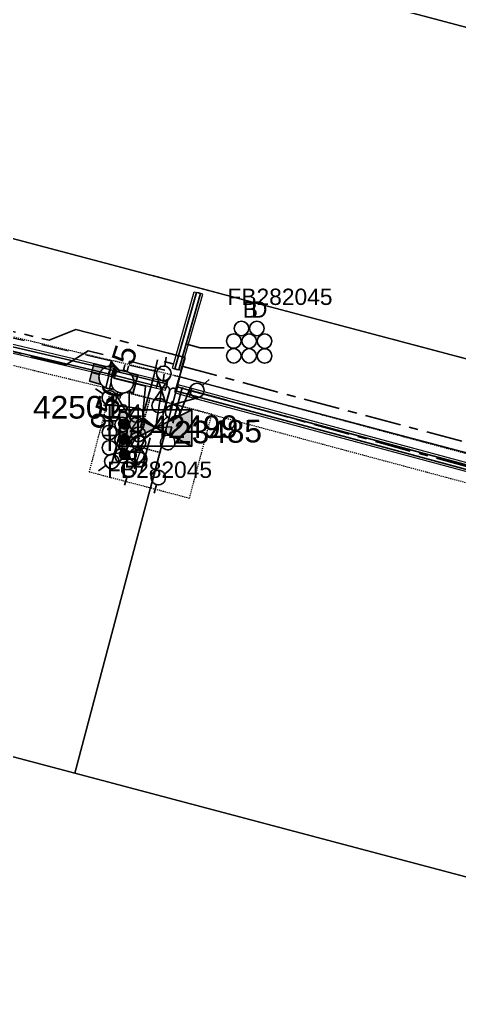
# Model space of a CAD drawing. Header units: metres. Extents: x 256054 to 262066, y 6173540 to 6179224.
# Drawn here: x 259100.2 to 259148.8, y 6175023.2 to 6175131.5 of the extents above; entities that cross this region are included whole.
import ezdxf
from ezdxf.enums import TextEntityAlignment as Align

# ---------------------------------------------------------------- set-up
doc = ezdxf.new("R2010")
doc.units = ezdxf.units.M
for name, pattern in [('Cable Exist UG', [7, 4, -1, 1, -1]), ('Dash', [5, 3, -2]), ('DASHED', [19.05, 12.7, -6.35]), ('HIDDEN2', [0.1875, 0.125, -0.0625]), ('PHANTOMX2', [5.6, 2.5, -0.5, 0.15, -0.5, 0.15, -0.5, 0.15, -0.5, 0.15, -0.5])]:
    doc.linetypes.add(name, pattern=pattern)
doc.layers.get('0').update_dxf_attribs({"color": 6})
for name, color, linetype, lineweight in [('_User Miscellaneous4', 191, 'Continuous', 13), ('Cadastre Easements_SP_EXT', 96, 'DASHED', 15), ('Cadastre Land Parcels_SP_EXT', 96, 'Continuous', 15), ('Cadastre Other Property_SP_EXT', 96, 'DASHED', 15), ('Cadastre Roads_SP_EXT', 54, 'Continuous', 15), ('Mains_HV_EXT', 13, 'Continuous', 25), ('Mains_LV_EXT', 163, 'Continuous', 25), ('Services_SP_EXT', 42, 'PHANTOMX2', 20)]:
    doc.layers.add(name, color=color, linetype=linetype, lineweight=lineweight)
for name, color, linetype in [('Duct_SP_EXT', 40, 'Continuous'), ('Equip_HV_EXT', 7, 'Continuous'), ('Equip_LV_EXT', 7, 'Continuous'), ('Sub_SP_EXT', 7, 'Continuous'), ('SupportsUG_SP_LV_EXT', 7, 'Continuous'), ('Trench_SP_EXT', 7, 'Continuous')]:
    doc.layers.add(name, color=color, linetype=linetype)
doc.styles.add('iecARIAL', font='arial.ttf', dxfattribs={"height": 2})
doc.styles.get("Standard").update_dxf_attribs({"font": 'arial.ttf'})
doc.styles.add('SWITCH_LABEL', font='arial.ttf', dxfattribs={"height": 2})

# ---------------------------------------------------------------- blocks, each defined once
blk = doc.blocks.new('SUB_PADMOUNT_EXT')
at = {"ltscale": 10}
h = blk.add_hatch(color=256, dxfattribs=at)
h.dxf.hatch_style = 1
h.paths.add_polyline_path([(4, -2), (0, 0), (4, 2)])
h.paths.add_polyline_path([(-4, -2), (-4, 2), (0, 0)])
blk.add_line((4, 2), (-4, -2))
blk.add_lwpolyline([(-4, -2), (4, -2), (4, 2), (-4, 2)], close=True)
at = {"ltscale": 10, "flags": 128}
for points in [[(-4, -2), (-4, 2), (0, 0)], [(4, -2), (0, 0), (4, 2)]]:
    blk.add_lwpolyline(points, close=True, dxfattribs=at)
at = {"flags": 8}
blk.add_attdef('ASSET_NUM', text='', height=2.5, dxfattribs=at).set_placement((0, 5), align=Align.MIDDLE_CENTER)
for tag, flags, p in [('STREET_CODE', 9, (1.5, 0)), ('OPERATING_VOLTAGE', 9, (1.5, -0.4)), ('ORIENTATION', 9, (1.5, -0.6)), ('OWNED_BY', 9, (1.5, -0.8)), ('OPERATED_BY', 9, (1.5, -1)), ('NO_PHASES', 9, (1.5, -0.2)), ('CONSTRUCTED_VOLTAGE', 9, (1.5, -1.4)), ('SECONDARY_VOLTAGE', 9, (1.5, -1.6)), ('STATE', 9, (1.5, -1.8)), ('SUBSTATION_TYPE', 9, (1.5, -2.2)), ('MAINTAINED_BY', 9, (1.5, -1.2)), ('PARENT', 9, (1.5, -2)), ('SUBURB', 9, (1.5, -2.8)), ('STREETNAME', 9, (1.5, -3)), ('USAGE', 9, (1.5, -2.4)), ('LEGEND', 9, (1.5, -2.6)), ('LOCATION', 9, (1.5, -3.2)), ('Z', 1, (1.5, -3.6)), ('NOTES', 9, (1.5, -3.4))]:
    blk.add_attdef(tag, text='', height=0.2, dxfattribs=dict(flags=flags)).set_placement(p, align=Align.MIDDLE_LEFT)
blk = doc.blocks.new('PILLAR_EXT')
blk.add_hatch(color=256).paths.add_polyline_path([(-2.5, 1), (-2.5, -1), (2.5, -1), (2.5, 1)])
for p, q in [((-2.5, 0), (2.5, 0)), ((0, 1), (0, -1))]:
    blk.add_line(p, q)
at = {"ltscale": 10}
blk.add_line((2.5, 0), (-2.5, 0), dxfattribs=at)
blk.add_lwpolyline([(-2.5, -1), (-1.25, -1), (1.25, -1), (2.5, -1), (2.5, 1), (-2.5, 1)], close=True)
at = {"width": 0.9, "flags": 8}
blk.add_attdef('ASSET_NUM', text='', height=2, rotation=90, dxfattribs=at).set_placement((-2, 4), align=Align.MIDDLE_LEFT)
for tag, p, flags in [('OWNED_BY', (0, -0.2), 9), ('STATE', (0, -0.4), 9), ('SUPPORT_TYPE', (0, -0.6), 9), ('USAGE', (0, -0.8), 9), ('LEGEND', (0, -1), 9), ('LOCATION', (0, -1.2), 9), ('STREETNAME', (0, -1.8), 9), ('SUBURB', (0, -2), 1), ('NOTES', (0, -1.4), 9), ('PARENT', (0, -1.6), 9)]:
    blk.add_attdef(tag, p, '', height=0.2, dxfattribs=dict(flags=flags))
blk = doc.blocks.new('DUCT_EXT')
blk.add_circle((0, 0.8), 0.8)
at = {"flags": 1}
blk.add_attdef('Z', (0, 0), '', height=0.2, dxfattribs=at)
at = {"flags": 9}
for tag, p in [('DUCT_CODE', (0, 0)), ('XSECT_TYPE', (0, -0.2)), ('STATE', (0, -0.6)), ('FB_REFERENCE', (0, -0.4)), ('NOTES', (0, -0.8))]:
    blk.add_attdef(tag, text='', height=0.2, dxfattribs=at).set_placement(p, align=Align.MIDDLE_LEFT)
blk = doc.blocks.new('LV_UG_LINKS_CLOSED_EXT')
at = {"layer": 'Equip_LV_EXT'}
for tag, flags, p in [('ACTUAL_STATUS', 9, (3, -2)), ('CONSTRUCTED_VOLTAGE', 9, (3, -2.2)), ('OPERATING_VOLTAGE', 9, (3, -2.6)), ('ORIENTATION', 9, (3, -2.8)), ('STATE', 9, (3, -3)), ('SWITCH_TYPE', 9, (3, -3.2)), ('NO_PHASES', 9, (3, -2.4)), ('OWNED_BY', 9, (3, -3.8)), ('OPERATED_BY', 9, (3, -4)), ('USAGE', 9, (3, -3.4)), ('NOTES', 9, (3, -3.6)), ('MAINTAINED_BY', 9, (3, -4.2)), ('NUMBER_OF_PHASES', 9, (3, -4.4)), ('TYPE', 9, (3, -4.6)), ('Z', 1, (3, -4.8))]:
    blk.add_attdef(tag, text='', height=0.2, dxfattribs=dict(at, flags=flags)).set_placement(p, align=Align.MIDDLE_LEFT)
blk.add_wipeout([(4, 1.25), (3.97, 1.25), (3.94, 1.25), (3.91, 1.25), (3.88, 1.24), (3.85, 1.24), (3.82, 1.24), (3.79, 1.23), (3.76, 1.23), (3.73, 1.22), (3.7, 1.21), (3.67, 1.2), (3.64, 1.2), (3.61, 1.19), (3.58, 1.18), (3.55, 1.17), (3.52, 1.15), (3.49, 1.14), (3.47, 1.13), (3.44, 1.12), (3.41, 1.1), (3.38, 1.09), (3.36, 1.07), (3.33, 1.06), (3.31, 1.04), (3.28, 1.02), (3.26, 1), (3.23, 0.99), (3.21, 0.97), (3.18, 0.95), (3.16, 0.93), (3.14, 0.91), (3.12, 0.88), (3.09, 0.86), (3.07, 0.84), (3.05, 0.82), (3.03, 0.79), (3.01, 0.77), (3, 0.74), (2.98, 0.72), (2.96, 0.69), (2.94, 0.67), (2.93, 0.64), (2.91, 0.62), (2.9, 0.59), (2.88, 0.56), (2.87, 0.53), (2.86, 0.51), (2.85, 0.48), (2.83, 0.45), (2.82, 0.42), (2.81, 0.39), (2.8, 0.36), (2.8, 0.33), (2.79, 0.3), (2.78, 0.27), (2.77, 0.24), (2.77, 0.21), (2.76, 0.18), (2.76, 0.15), (2.76, 0.12), (2.75, 0.09), (2.75, 0.06), (2.75, 0.03), (2.75, 0), (2.75, -0.03), (2.75, -0.06), (2.75, -0.09), (2.76, -0.12), (2.76, -0.15), (2.76, -0.18), (2.77, -0.21), (2.77, -0.24), (2.78, -0.27), (2.79, -0.3), (2.8, -0.33), (2.8, -0.36), (2.81, -0.39), (2.82, -0.42), (2.83, -0.45), (2.85, -0.48), (2.86, -0.51), (2.87, -0.53), (2.88, -0.56), (2.9, -0.59), (2.91, -0.62), (2.93, -0.64), (2.94, -0.67), (2.96, -0.69), (2.98, -0.72), (3, -0.74), (3.01, -0.77), (3.03, -0.79), (3.05, -0.82), (3.07, -0.84), (3.09, -0.86), (3.12, -0.88), (3.14, -0.91), (3.16, -0.93), (3.18, -0.95), (3.21, -0.97), (3.23, -0.99), (3.26, -1), (3.28, -1.02), (3.31, -1.04), (3.33, -1.06), (3.36, -1.07), (3.38, -1.09), (3.41, -1.1), (3.44, -1.12), (3.47, -1.13), (3.49, -1.14), (3.52, -1.15), (3.55, -1.17), (3.58, -1.18), (3.61, -1.19), (3.64, -1.2), (3.67, -1.2), (3.7, -1.21), (3.73, -1.22), (3.76, -1.23), (3.79, -1.23), (3.82, -1.24), (3.85, -1.24), (3.88, -1.24), (3.91, -1.25), (3.94, -1.25), (3.97, -1.25), (4, -1.25), (4.03, -1.25), (4.06, -1.25), (4.09, -1.25), (4.12, -1.24), (4.15, -1.24), (4.18, -1.24), (4.21, -1.23), (4.24, -1.23), (4.27, -1.22), (4.3, -1.21), (4.33, -1.2), (4.36, -1.2), (4.39, -1.19), (4.42, -1.18), (4.45, -1.17), (4.48, -1.15), (4.51, -1.14), (4.53, -1.13), (4.56, -1.12), (4.59, -1.1), (4.62, -1.09), (4.64, -1.07), (4.67, -1.06), (4.69, -1.04), (4.72, -1.02), (4.74, -1), (4.77, -0.99), (4.79, -0.97), (4.82, -0.95), (4.84, -0.93), (4.86, -0.91), (4.88, -0.88), (4.91, -0.86), (4.93, -0.84), (4.95, -0.82), (4.97, -0.79), (4.99, -0.77), (5, -0.74), (5.02, -0.72), (5.04, -0.69), (5.06, -0.67), (5.07, -0.64), (5.09, -0.62), (5.1, -0.59), (5.12, -0.56), (5.13, -0.53), (5.14, -0.51), (5.15, -0.48), (5.17, -0.45), (5.18, -0.42), (5.19, -0.39), (5.2, -0.36), (5.2, -0.33), (5.21, -0.3), (5.22, -0.27), (5.23, -0.24), (5.23, -0.21), (5.24, -0.18), (5.24, -0.15), (5.24, -0.12), (5.25, -0.09), (5.25, -0.06), (5.25, -0.03), (5.25, 0), (5.25, 0.03), (5.25, 0.06), (5.25, 0.09), (5.24, 0.12), (5.24, 0.15), (5.24, 0.18), (5.23, 0.21), (5.23, 0.24), (5.22, 0.27), (5.21, 0.3), (5.2, 0.33), (5.2, 0.36), (5.19, 0.39), (5.18, 0.42), (5.17, 0.45), (5.15, 0.48), (5.14, 0.51), (5.13, 0.53), (5.12, 0.56), (5.1, 0.59), (5.09, 0.62), (5.07, 0.64), (5.06, 0.67), (5.04, 0.69), (5.02, 0.72), (5, 0.74), (4.99, 0.77), (4.97, 0.79), (4.95, 0.82), (4.93, 0.84), (4.91, 0.86), (4.88, 0.88), (4.86, 0.91), (4.84, 0.93), (4.82, 0.95), (4.79, 0.97), (4.77, 0.99), (4.74, 1), (4.72, 1.02), (4.69, 1.04), (4.67, 1.06), (4.64, 1.07), (4.62, 1.09), (4.59, 1.1), (4.56, 1.12), (4.53, 1.13), (4.51, 1.14), (4.48, 1.15), (4.45, 1.17), (4.42, 1.18), (4.39, 1.19), (4.36, 1.2), (4.33, 1.2), (4.3, 1.21), (4.27, 1.22), (4.24, 1.23), (4.21, 1.23), (4.18, 1.24), (4.15, 1.24), (4.12, 1.24), (4.09, 1.25), (4.06, 1.25), (4.03, 1.25)]).dxf.layer = 'Equip_LV_EXT'
for p, q in [((3.79, 1.23), (3.79, -1.23)), ((4.21, 1.23), (4.21, -1.23))]:
    blk.add_line(p, q, dxfattribs=at)
at = {"layer": 'Equip_LV_EXT', "flags": 128}
blk.add_lwpolyline([(4, 1.25), (3.97, 1.25), (3.94, 1.25), (3.91, 1.25), (3.88, 1.24), (3.85, 1.24), (3.82, 1.24), (3.79, 1.23), (3.76, 1.23), (3.73, 1.22), (3.7, 1.21), (3.67, 1.2), (3.64, 1.2), (3.61, 1.19), (3.58, 1.18), (3.55, 1.17), (3.52, 1.15), (3.49, 1.14), (3.47, 1.13), (3.44, 1.12), (3.41, 1.1), (3.38, 1.09), (3.36, 1.07), (3.33, 1.06), (3.31, 1.04), (3.28, 1.02), (3.26, 1), (3.23, 0.99), (3.21, 0.97), (3.18, 0.95), (3.16, 0.93), (3.14, 0.91), (3.12, 0.88), (3.09, 0.86), (3.07, 0.84), (3.05, 0.82), (3.03, 0.79), (3.01, 0.77), (3, 0.74), (2.98, 0.72), (2.96, 0.69), (2.94, 0.67), (2.93, 0.64), (2.91, 0.62), (2.9, 0.59), (2.88, 0.56), (2.87, 0.53), (2.86, 0.51), (2.85, 0.48), (2.83, 0.45), (2.82, 0.42), (2.81, 0.39), (2.8, 0.36), (2.8, 0.33), (2.79, 0.3), (2.78, 0.27), (2.77, 0.24), (2.77, 0.21), (2.76, 0.18), (2.76, 0.15), (2.76, 0.12), (2.75, 0.09), (2.75, 0.06), (2.75, 0.03), (2.75, 0), (2.75, -0.03), (2.75, -0.06), (2.75, -0.09), (2.76, -0.12), (2.76, -0.15), (2.76, -0.18), (2.77, -0.21), (2.77, -0.24), (2.78, -0.27), (2.79, -0.3), (2.8, -0.33), (2.8, -0.36), (2.81, -0.39), (2.82, -0.42), (2.83, -0.45), (2.85, -0.48), (2.86, -0.51), (2.87, -0.53), (2.88, -0.56), (2.9, -0.59), (2.91, -0.62), (2.93, -0.64), (2.94, -0.67), (2.96, -0.69), (2.98, -0.72), (3, -0.74), (3.01, -0.77), (3.03, -0.79), (3.05, -0.82), (3.07, -0.84), (3.09, -0.86), (3.12, -0.88), (3.14, -0.91), (3.16, -0.93), (3.18, -0.95), (3.21, -0.97), (3.23, -0.99), (3.26, -1), (3.28, -1.02), (3.31, -1.04), (3.33, -1.06), (3.36, -1.07), (3.38, -1.09), (3.41, -1.1), (3.44, -1.12), (3.47, -1.13), (3.49, -1.14), (3.52, -1.15), (3.55, -1.17), (3.58, -1.18), (3.61, -1.19), (3.64, -1.2), (3.67, -1.2), (3.7, -1.21), (3.73, -1.22), (3.76, -1.23), (3.79, -1.23), (3.82, -1.24), (3.85, -1.24), (3.88, -1.24), (3.91, -1.25), (3.94, -1.25), (3.97, -1.25), (4, -1.25), (4.03, -1.25), (4.06, -1.25), (4.09, -1.25), (4.12, -1.24), (4.15, -1.24), (4.18, -1.24), (4.21, -1.23), (4.24, -1.23), (4.27, -1.22), (4.3, -1.21), (4.33, -1.2), (4.36, -1.2), (4.39, -1.19), (4.42, -1.18), (4.45, -1.17), (4.48, -1.15), (4.51, -1.14), (4.53, -1.13), (4.56, -1.12), (4.59, -1.1), (4.62, -1.09), (4.64, -1.07), (4.67, -1.06), (4.69, -1.04), (4.72, -1.02), (4.74, -1), (4.77, -0.99), (4.79, -0.97), (4.82, -0.95), (4.84, -0.93), (4.86, -0.91), (4.88, -0.88), (4.91, -0.86), (4.93, -0.84), (4.95, -0.82), (4.97, -0.79), (4.99, -0.77), (5, -0.74), (5.02, -0.72), (5.04, -0.69), (5.06, -0.67), (5.07, -0.64), (5.09, -0.62), (5.1, -0.59), (5.12, -0.56), (5.13, -0.53), (5.14, -0.51), (5.15, -0.48), (5.17, -0.45), (5.18, -0.42), (5.19, -0.39), (5.2, -0.36), (5.2, -0.33), (5.21, -0.3), (5.22, -0.27), (5.23, -0.24), (5.23, -0.21), (5.24, -0.18), (5.24, -0.15), (5.24, -0.12), (5.25, -0.09), (5.25, -0.06), (5.25, -0.03), (5.25, 0), (5.25, 0.03), (5.25, 0.06), (5.25, 0.09), (5.24, 0.12), (5.24, 0.15), (5.24, 0.18), (5.23, 0.21), (5.23, 0.24), (5.22, 0.27), (5.21, 0.3), (5.2, 0.33), (5.2, 0.36), (5.19, 0.39), (5.18, 0.42), (5.17, 0.45), (5.15, 0.48), (5.14, 0.51), (5.13, 0.53), (5.12, 0.56), (5.1, 0.59), (5.09, 0.62), (5.07, 0.64), (5.06, 0.67), (5.04, 0.69), (5.02, 0.72), (5, 0.74), (4.99, 0.77), (4.97, 0.79), (4.95, 0.82), (4.93, 0.84), (4.91, 0.86), (4.88, 0.88), (4.86, 0.91), (4.84, 0.93), (4.82, 0.95), (4.79, 0.97), (4.77, 0.99), (4.74, 1), (4.72, 1.02), (4.69, 1.04), (4.67, 1.06), (4.64, 1.07), (4.62, 1.09), (4.59, 1.1), (4.56, 1.12), (4.53, 1.13), (4.51, 1.14), (4.48, 1.15), (4.45, 1.17), (4.42, 1.18), (4.39, 1.19), (4.36, 1.2), (4.33, 1.2), (4.3, 1.21), (4.27, 1.22), (4.24, 1.23), (4.21, 1.23), (4.18, 1.24), (4.15, 1.24), (4.12, 1.24), (4.09, 1.25), (4.06, 1.25), (4.03, 1.25)], close=True, dxfattribs=at)
blk = doc.blocks.new('LV_UG_LINKS_OPEN_EXT')
at = {"layer": 'Equip_LV_EXT'}
for tag, height, flags, p in [('NO_PHASES', 0.167, 9, (3.17, -2)), ('OPERATING_VOLTAGE', 0.2, 9, (3, -2.6)), ('ORIENTATION', 0.2, 9, (3, -2.8)), ('STATE', 0.2, 9, (3, -3)), ('SWITCH_TYPE', 0.2, 9, (3, -3.2)), ('OWNED_BY', 0.2, 9, (3, -3.8)), ('OPERATED_BY', 0.2, 9, (3, -4)), ('USAGE', 0.2, 9, (3, -3.4)), ('NOTES', 0.2, 9, (3, -3.6)), ('MAINTAINED_BY', 0.2, 9, (3, -4.2)), ('NUMBER_OF_PHASES', 0.2, 9, (3, -4.4)), ('TYPE', 0.2, 9, (3, -4.6)), ('Z', 0.2, 1, (3, -4.8))]:
    blk.add_attdef(tag, text='', height=height, dxfattribs=dict(at, flags=flags)).set_placement(p, align=Align.MIDDLE_LEFT)
blk.add_wipeout([(4, 1.25), (3.97, 1.25), (3.94, 1.25), (3.91, 1.25), (3.88, 1.24), (3.85, 1.24), (3.82, 1.24), (3.79, 1.23), (3.76, 1.23), (3.73, 1.22), (3.7, 1.21), (3.67, 1.2), (3.64, 1.2), (3.61, 1.19), (3.58, 1.18), (3.55, 1.17), (3.52, 1.15), (3.49, 1.14), (3.47, 1.13), (3.44, 1.12), (3.41, 1.1), (3.38, 1.09), (3.36, 1.07), (3.33, 1.06), (3.31, 1.04), (3.28, 1.02), (3.26, 1), (3.23, 0.99), (3.21, 0.97), (3.18, 0.95), (3.16, 0.93), (3.14, 0.91), (3.12, 0.88), (3.09, 0.86), (3.07, 0.84), (3.05, 0.82), (3.03, 0.79), (3.01, 0.77), (3, 0.74), (2.98, 0.72), (2.96, 0.69), (2.94, 0.67), (2.93, 0.64), (2.91, 0.62), (2.9, 0.59), (2.88, 0.56), (2.87, 0.53), (2.86, 0.51), (2.85, 0.48), (2.83, 0.45), (2.82, 0.42), (2.81, 0.39), (2.8, 0.36), (2.8, 0.33), (2.79, 0.3), (2.78, 0.27), (2.77, 0.24), (2.77, 0.21), (2.76, 0.18), (2.76, 0.15), (2.76, 0.12), (2.75, 0.09), (2.75, 0.06), (2.75, 0.03), (2.75, 0), (2.75, -0.03), (2.75, -0.06), (2.75, -0.09), (2.76, -0.12), (2.76, -0.15), (2.76, -0.18), (2.77, -0.21), (2.77, -0.24), (2.78, -0.27), (2.79, -0.3), (2.8, -0.33), (2.8, -0.36), (2.81, -0.39), (2.82, -0.42), (2.83, -0.45), (2.85, -0.48), (2.86, -0.51), (2.87, -0.53), (2.88, -0.56), (2.9, -0.59), (2.91, -0.62), (2.93, -0.64), (2.94, -0.67), (2.96, -0.69), (2.98, -0.72), (3, -0.74), (3.01, -0.77), (3.03, -0.79), (3.05, -0.82), (3.07, -0.84), (3.09, -0.86), (3.12, -0.88), (3.14, -0.91), (3.16, -0.93), (3.18, -0.95), (3.21, -0.97), (3.23, -0.99), (3.26, -1), (3.28, -1.02), (3.31, -1.04), (3.33, -1.06), (3.36, -1.07), (3.38, -1.09), (3.41, -1.1), (3.44, -1.12), (3.47, -1.13), (3.49, -1.14), (3.52, -1.15), (3.55, -1.17), (3.58, -1.18), (3.61, -1.19), (3.64, -1.2), (3.67, -1.2), (3.7, -1.21), (3.73, -1.22), (3.76, -1.23), (3.79, -1.23), (3.82, -1.24), (3.85, -1.24), (3.88, -1.24), (3.91, -1.25), (3.94, -1.25), (3.97, -1.25), (4, -1.25), (4.03, -1.25), (4.06, -1.25), (4.09, -1.25), (4.12, -1.24), (4.15, -1.24), (4.18, -1.24), (4.21, -1.23), (4.24, -1.23), (4.27, -1.22), (4.3, -1.21), (4.33, -1.2), (4.36, -1.2), (4.39, -1.19), (4.42, -1.18), (4.45, -1.17), (4.48, -1.15), (4.51, -1.14), (4.53, -1.13), (4.56, -1.12), (4.59, -1.1), (4.62, -1.09), (4.64, -1.07), (4.67, -1.06), (4.69, -1.04), (4.72, -1.02), (4.74, -1), (4.77, -0.99), (4.79, -0.97), (4.82, -0.95), (4.84, -0.93), (4.86, -0.91), (4.88, -0.88), (4.91, -0.86), (4.93, -0.84), (4.95, -0.82), (4.97, -0.79), (4.99, -0.77), (5, -0.74), (5.02, -0.72), (5.04, -0.69), (5.06, -0.67), (5.07, -0.64), (5.09, -0.62), (5.1, -0.59), (5.12, -0.56), (5.13, -0.53), (5.14, -0.51), (5.15, -0.48), (5.17, -0.45), (5.18, -0.42), (5.19, -0.39), (5.2, -0.36), (5.2, -0.33), (5.21, -0.3), (5.22, -0.27), (5.23, -0.24), (5.23, -0.21), (5.24, -0.18), (5.24, -0.15), (5.24, -0.12), (5.25, -0.09), (5.25, -0.06), (5.25, -0.03), (5.25, 0), (5.25, 0.03), (5.25, 0.06), (5.25, 0.09), (5.24, 0.12), (5.24, 0.15), (5.24, 0.18), (5.23, 0.21), (5.23, 0.24), (5.22, 0.27), (5.21, 0.3), (5.2, 0.33), (5.2, 0.36), (5.19, 0.39), (5.18, 0.42), (5.17, 0.45), (5.15, 0.48), (5.14, 0.51), (5.13, 0.53), (5.12, 0.56), (5.1, 0.59), (5.09, 0.62), (5.07, 0.64), (5.06, 0.67), (5.04, 0.69), (5.02, 0.72), (5, 0.74), (4.99, 0.77), (4.97, 0.79), (4.95, 0.82), (4.93, 0.84), (4.91, 0.86), (4.88, 0.88), (4.86, 0.91), (4.84, 0.93), (4.82, 0.95), (4.79, 0.97), (4.77, 0.99), (4.74, 1), (4.72, 1.02), (4.69, 1.04), (4.67, 1.06), (4.64, 1.07), (4.62, 1.09), (4.59, 1.1), (4.56, 1.12), (4.53, 1.13), (4.51, 1.14), (4.48, 1.15), (4.45, 1.17), (4.42, 1.18), (4.39, 1.19), (4.36, 1.2), (4.33, 1.2), (4.3, 1.21), (4.27, 1.22), (4.24, 1.23), (4.21, 1.23), (4.18, 1.24), (4.15, 1.24), (4.12, 1.24), (4.09, 1.25), (4.06, 1.25), (4.03, 1.25)]).dxf.layer = 'Equip_LV_EXT'
for p, q in [((3.79, 1.86), (3.79, 1.23)), ((4.21, 1.86), (4.21, 1.23)), ((3.79, -1.23), (3.79, -1.86)), ((4.21, -1.23), (4.21, -1.86))]:
    blk.add_line(p, q, dxfattribs=at)
at = {"layer": 'Equip_LV_EXT', "flags": 128}
blk.add_lwpolyline([(4, 1.25), (3.97, 1.25), (3.94, 1.25), (3.91, 1.25), (3.88, 1.24), (3.85, 1.24), (3.82, 1.24), (3.79, 1.23), (3.76, 1.23), (3.73, 1.22), (3.7, 1.21), (3.67, 1.2), (3.64, 1.2), (3.61, 1.19), (3.58, 1.18), (3.55, 1.17), (3.52, 1.15), (3.49, 1.14), (3.47, 1.13), (3.44, 1.12), (3.41, 1.1), (3.38, 1.09), (3.36, 1.07), (3.33, 1.06), (3.31, 1.04), (3.28, 1.02), (3.26, 1), (3.23, 0.99), (3.21, 0.97), (3.18, 0.95), (3.16, 0.93), (3.14, 0.91), (3.12, 0.88), (3.09, 0.86), (3.07, 0.84), (3.05, 0.82), (3.03, 0.79), (3.01, 0.77), (3, 0.74), (2.98, 0.72), (2.96, 0.69), (2.94, 0.67), (2.93, 0.64), (2.91, 0.62), (2.9, 0.59), (2.88, 0.56), (2.87, 0.53), (2.86, 0.51), (2.85, 0.48), (2.83, 0.45), (2.82, 0.42), (2.81, 0.39), (2.8, 0.36), (2.8, 0.33), (2.79, 0.3), (2.78, 0.27), (2.77, 0.24), (2.77, 0.21), (2.76, 0.18), (2.76, 0.15), (2.76, 0.12), (2.75, 0.09), (2.75, 0.06), (2.75, 0.03), (2.75, 0), (2.75, -0.03), (2.75, -0.06), (2.75, -0.09), (2.76, -0.12), (2.76, -0.15), (2.76, -0.18), (2.77, -0.21), (2.77, -0.24), (2.78, -0.27), (2.79, -0.3), (2.8, -0.33), (2.8, -0.36), (2.81, -0.39), (2.82, -0.42), (2.83, -0.45), (2.85, -0.48), (2.86, -0.51), (2.87, -0.53), (2.88, -0.56), (2.9, -0.59), (2.91, -0.62), (2.93, -0.64), (2.94, -0.67), (2.96, -0.69), (2.98, -0.72), (3, -0.74), (3.01, -0.77), (3.03, -0.79), (3.05, -0.82), (3.07, -0.84), (3.09, -0.86), (3.12, -0.88), (3.14, -0.91), (3.16, -0.93), (3.18, -0.95), (3.21, -0.97), (3.23, -0.99), (3.26, -1), (3.28, -1.02), (3.31, -1.04), (3.33, -1.06), (3.36, -1.07), (3.38, -1.09), (3.41, -1.1), (3.44, -1.12), (3.47, -1.13), (3.49, -1.14), (3.52, -1.15), (3.55, -1.17), (3.58, -1.18), (3.61, -1.19), (3.64, -1.2), (3.67, -1.2), (3.7, -1.21), (3.73, -1.22), (3.76, -1.23), (3.79, -1.23), (3.82, -1.24), (3.85, -1.24), (3.88, -1.24), (3.91, -1.25), (3.94, -1.25), (3.97, -1.25), (4, -1.25), (4.03, -1.25), (4.06, -1.25), (4.09, -1.25), (4.12, -1.24), (4.15, -1.24), (4.18, -1.24), (4.21, -1.23), (4.24, -1.23), (4.27, -1.22), (4.3, -1.21), (4.33, -1.2), (4.36, -1.2), (4.39, -1.19), (4.42, -1.18), (4.45, -1.17), (4.48, -1.15), (4.51, -1.14), (4.53, -1.13), (4.56, -1.12), (4.59, -1.1), (4.62, -1.09), (4.64, -1.07), (4.67, -1.06), (4.69, -1.04), (4.72, -1.02), (4.74, -1), (4.77, -0.99), (4.79, -0.97), (4.82, -0.95), (4.84, -0.93), (4.86, -0.91), (4.88, -0.88), (4.91, -0.86), (4.93, -0.84), (4.95, -0.82), (4.97, -0.79), (4.99, -0.77), (5, -0.74), (5.02, -0.72), (5.04, -0.69), (5.06, -0.67), (5.07, -0.64), (5.09, -0.62), (5.1, -0.59), (5.12, -0.56), (5.13, -0.53), (5.14, -0.51), (5.15, -0.48), (5.17, -0.45), (5.18, -0.42), (5.19, -0.39), (5.2, -0.36), (5.2, -0.33), (5.21, -0.3), (5.22, -0.27), (5.23, -0.24), (5.23, -0.21), (5.24, -0.18), (5.24, -0.15), (5.24, -0.12), (5.25, -0.09), (5.25, -0.06), (5.25, -0.03), (5.25, 0), (5.25, 0.03), (5.25, 0.06), (5.25, 0.09), (5.24, 0.12), (5.24, 0.15), (5.24, 0.18), (5.23, 0.21), (5.23, 0.24), (5.22, 0.27), (5.21, 0.3), (5.2, 0.33), (5.2, 0.36), (5.19, 0.39), (5.18, 0.42), (5.17, 0.45), (5.15, 0.48), (5.14, 0.51), (5.13, 0.53), (5.12, 0.56), (5.1, 0.59), (5.09, 0.62), (5.07, 0.64), (5.06, 0.67), (5.04, 0.69), (5.02, 0.72), (5, 0.74), (4.99, 0.77), (4.97, 0.79), (4.95, 0.82), (4.93, 0.84), (4.91, 0.86), (4.88, 0.88), (4.86, 0.91), (4.84, 0.93), (4.82, 0.95), (4.79, 0.97), (4.77, 0.99), (4.74, 1), (4.72, 1.02), (4.69, 1.04), (4.67, 1.06), (4.64, 1.07), (4.62, 1.09), (4.59, 1.1), (4.56, 1.12), (4.53, 1.13), (4.51, 1.14), (4.48, 1.15), (4.45, 1.17), (4.42, 1.18), (4.39, 1.19), (4.36, 1.2), (4.33, 1.2), (4.3, 1.21), (4.27, 1.22), (4.24, 1.23), (4.21, 1.23), (4.18, 1.24), (4.15, 1.24), (4.12, 1.24), (4.09, 1.25), (4.06, 1.25), (4.03, 1.25)], close=True, dxfattribs=at)
at = {"layer": 'Equip_LV_EXT', "flags": 9}
for tag, p in [('ACTUAL_STATUS', (3.17, -1.67)), ('CONSTRUCTED_VOLTAGE', (3.17, -1.83))]:
    blk.add_attdef(tag, text='', height=0.167, dxfattribs=at).set_placement(p, align=Align.MIDDLE_LEFT)
blk = doc.blocks.new('LV_UG_DFUSE_CLOSED_EXT')
for points in [[(1, 0), (0, 0)], [(5.04, 0.73), (2.16, -0.72)], [(5.05, -0.71), (2.16, 0.72)], [(6.2, 0.01), (7.2, 0.01)]]:
    blk.add_lwpolyline(points)
for centre in [(1.8, 0), (5.4, 0.01)]:
    blk.add_circle(centre, 0.8)
at = {"flags": 9}
for tag, p in [('ACTUAL_STATUS', (0, 0)), ('CONSTRUCTED_VOLTAGE', (0, -0.2)), ('OPERATING_VOLTAGE', (0, -0.6)), ('ORIENTATION', (0, -0.8)), ('STATE', (0, -1)), ('NO_PHASES', (0, -0.4)), ('SWITCH_TYPE', (0, -1.2)), ('USAGE', (0, -1.4)), ('NOTES', (0, -1.6))]:
    blk.add_attdef(tag, text='', height=0.2, dxfattribs=at).set_placement(p, align=Align.MIDDLE_LEFT)
at = {"flags": 1}
blk.add_attdef('Z', (0, 0), '', height=0.2, dxfattribs=at)
blk = doc.blocks.new('SWG_HOLEC_SU_EXT')
blk.add_line((1.8, -2), (5.8, -2))
for points in [[(1, 0), (0, 0)], [(6.6, 0), (7.6, 0)]]:
    blk.add_lwpolyline(points)
for points in [[(1.8, -0.8, 1), (1.8, 0.8, 1)], [(5.8, -0.8, 1), (5.8, 0.8, 1)]]:
    blk.add_lwpolyline(points, format="xyb", close=True)
at = {"style": 'SWITCH_LABEL', "flags": 8}
blk.add_attdef('ASSET_NUM', text='', height=2.5, rotation=179.9544, dxfattribs=at).set_placement((-2.4, 0), align=Align.MIDDLE_LEFT)
at = {"flags": 1}
blk.add_attdef('Z', (0, 0), '', height=0.2, dxfattribs=at)
at = {"flags": 9}
for tag, p in [('ACTUAL_STATUS', (0, -0.4)), ('CONSTRUCTED_VOLTAGE', (0, -0.6)), ('OPERATING_VOLTAGE', (0, -1)), ('NO_PHASES', (0, -0.8)), ('ORIENTATION', (0, -1.2)), ('OWNED_BY', (0, -1.4)), ('STATE', (0, -1.8)), ('SWITCH_TYPE', (0, -2)), ('PARENT', (0, -1.6)), ('USAGE', (0, -2.2)), ('STREETNAME', (0, -2.6)), ('SUBURB', (0, -2.8)), ('LOCATION', (0, -2.4)), ('NOTES', (0, -3))]:
    blk.add_attdef(tag, text='', height=0.2, dxfattribs=at).set_placement(p, align=Align.MIDDLE_LEFT)
at = {"style": 'SWITCH_LABEL', "flags": 9}
blk.add_attdef('STREET_CODE', text='', height=0.2, dxfattribs=at).set_placement((0, -0.2), align=Align.MIDDLE_LEFT)
blk = doc.blocks.new('CABLE_LARGE_EXT')
h = blk.add_hatch(color=256)
edge = h.paths.add_edge_path()
edge.add_arc((0, 0.55), 0.55, 0, 360)
blk.add_circle((0, 0.55), 0.55)
at = {"flags": 1}
blk.add_attdef('Z', (0, 0), '', height=0.2, dxfattribs=at)
at = {"flags": 9}
for tag, p in [('COND_CODE', (0, 0)), ('STATE', (0, -0.4)), ('XSECT_SIZE', (0, -0.6)), ('FB_REFERENCE', (0, -0.2)), ('NOTES', (0, -0.8))]:
    blk.add_attdef(tag, text='', height=0.2, dxfattribs=at).set_placement(p, align=Align.MIDDLE_LEFT)

msp = doc.modelspace()

# ---------------------------------------------------------------- linework, layer by layer
at = {"layer": '_User Miscellaneous4'}
for p, q in [((259117.1, 6175093.05), (259119.49, 6175101.48)), ((259118.02, 6175092.79), (259120.42, 6175101.21)), ((259119.49, 6175101.48), (259119.95, 6175101.34)), ((259120.42, 6175101.21), (259119.95, 6175101.34)), ((259117.1, 6175093.05), (259117.56, 6175092.92)), ((259118.02, 6175092.79), (259117.56, 6175092.92)), ((259115.31, 6175090.85), (259115.42, 6175091.31)), ((259115.54, 6175091.78), (259115.42, 6175091.31)), ((259115.54, 6175091.78), (259116.54, 6175091.56)), ((259116.54, 6175091.56), (259116.43, 6175091.09)), ((259117.71, 6175091.23), (259117.58, 6175090.77)), ((259119.22, 6175090.79), (259117.71, 6175091.23)), ((259115.31, 6175090.85), (259116.33, 6175090.62)), ((259116.33, 6175090.62), (259116.43, 6175091.09)), ((259117.45, 6175090.3), (259117.58, 6175090.77)), ((259118.96, 6175089.86), (259117.45, 6175090.3)), ((259118.96, 6175089.86), (259119.09, 6175090.33)), ((259119.22, 6175090.79), (259119.09, 6175090.33)), ((259206.1, 6175067.38), (259119.22, 6175090.79)), ((259205.85, 6175066.45), (259118.96, 6175089.86))]:
    msp.add_line(p, q, dxfattribs=at)
at = {"layer": 'Cadastre Land Parcels_SP_EXT', "linetype": 'Continuous'}
for points in [[(259223.31, 6175111.1), (259204.12, 6175116.18), (259034.49, 6175161.11), (259026.55, 6175131.15), (259044.91, 6175126.29), (259053.29, 6175119.56), (259091.46, 6175109.45), (259204.76, 6175079.44), (259210.33, 6175077.96), (259223.31, 6175111.1)], [(259091.46, 6175109.45), (259083.17, 6175100.17), (259050.17, 6175063.25), (259106.31, 6175048.38), (259117.89, 6175092.1), (259194.42, 6175071.84), (259205.25, 6175067), (259205.92, 6175066.7), (259210.33, 6175077.96), (259204.76, 6175079.44), (259091.46, 6175109.45)], [(259205.3, 6175065.12), (259205.92, 6175066.7), (259205.25, 6175067), (259194.42, 6175071.84), (259117.89, 6175092.1), (259106.31, 6175048.38), (259190.15, 6175026.18), (259190.79, 6175027.83), (259187.28, 6175029.2), (259189.67, 6175035.4), (259193.2, 6175034.03), (259205.3, 6175065.12)], [(259190.15, 6175026.18), (259106.31, 6175048.38), (259050.17, 6175063.25), (258962.8, 6175086.22), (258951.54, 6175042.52), (258939.94, 6174998.74), (258978.85, 6174988.45), (258998.29, 6174983.3), (259017.74, 6174978.16), (259037.18, 6174973.01), (259056.62, 6174967.86), (259091.86, 6174958.52), (259103.09, 6174987.39), (259113.73, 6175014.73), (259178.97, 6174997.47), (259190.15, 6175026.18)]]:
    msp.add_lwpolyline(points, close=True, dxfattribs=at)
at = {"layer": 'Cadastre Other Property_SP_EXT', "linetype": 'HIDDEN2'}
for points in [[(259081.67, 6175097.66), (259117.11, 6175089.11), (259117.89, 6175092.1), (259083.96, 6175100.18), (259081.67, 6175097.66)], [(259205.45, 6175065.44), (259205.89, 6175066.69), (259194.37, 6175071.58), (259117.86, 6175092.11), (259117.11, 6175089.11), (259205.45, 6175065.44)], [(259114.6, 6175089.72), (259110.3, 6175090.84), (259107.88, 6175081.63), (259114.69, 6175079.85), (259115.71, 6175083.75), (259113.18, 6175084.41), (259114.6, 6175089.72)], [(259115.71, 6175083.75), (259117.11, 6175089.11), (259114.58, 6175089.73), (259113.18, 6175084.41), (259115.71, 6175083.75)], [(259117.11, 6175089.11), (259114.69, 6175079.85), (259118.96, 6175078.72), (259121.43, 6175087.96), (259117.11, 6175089.11)]]:
    msp.add_lwpolyline(points, close=True, dxfattribs=at)
at = {"layer": 'Cadastre Roads_SP_EXT', "linetype": 'Continuous'}
msp.add_lwpolyline([(259238.89, 6175151.21), (259239.45, 6175152.64), (259256.58, 6175196.71), (259199.83, 6175210.55), (259071.22, 6175241.91), (259014.02, 6175261.41), (258985.91, 6175273.46), (258927.09, 6175288.41), (258807.77, 6175335.4), (258805.04, 6175319.71), (258802.32, 6175304.14), (258866.61, 6175283.24), (258887.78, 6175274.34), (258942.5, 6175251.34), (259000.38, 6175227), (258993.83, 6175202.53), (258986, 6175173.8), (259034.49, 6175161.11), (259204.12, 6175116.18), (259223.31, 6175111.1), (259238.89, 6175151.21)], close=True, dxfattribs=at)
at = {"layer": 'Duct_SP_EXT'}
for p, q in [((259117.33, 6175092.99), (259119.72, 6175101.41)), ((259117.79, 6175092.85), (259120.18, 6175101.28)), ((259119.72, 6175101.41), (259119.95, 6175101.34)), ((259120.18, 6175101.28), (259119.95, 6175101.34)), ((259117.33, 6175092.99), (259117.56, 6175092.92)), ((259117.79, 6175092.85), (259117.56, 6175092.92)), ((259115.37, 6175091.08), (259115.42, 6175091.31)), ((259115.48, 6175091.55), (259115.42, 6175091.31)), ((259115.48, 6175091.55), (259116.48, 6175091.32)), ((259116.48, 6175091.32), (259116.43, 6175091.09)), ((259115.37, 6175091.08), (259116.38, 6175090.85)), ((259116.38, 6175090.85), (259116.43, 6175091.09)), ((259117.51, 6175090.53), (259117.58, 6175090.77)), ((259119.03, 6175090.1), (259117.51, 6175090.53)), ((259117.65, 6175091), (259117.58, 6175090.77)), ((259119.16, 6175090.56), (259117.65, 6175091)), ((259119.03, 6175090.1), (259119.09, 6175090.33)), ((259119.16, 6175090.56), (259119.09, 6175090.33)), ((259206.04, 6175067.15), (259119.16, 6175090.56)), ((259205.91, 6175066.69), (259119.03, 6175090.1))]:
    msp.add_line(p, q, dxfattribs=at)
for points in [[(259122.8, 6175095.28), (259120.13, 6175095.3), (259118.68, 6175095.7)], [(259112.3, 6175087.85), (259112.3, 6175090.07), (259112.58, 6175091.63)]]:
    msp.add_lwpolyline(points, dxfattribs=at)
at = {"layer": 'Mains_HV_EXT', "linetype": 'Cable Exist UG'}
msp.add_lwpolyline([(259214.09, 6175076.65), (259214.38, 6175074.68), (259210.82, 6175065.29), (259118.15, 6175090.87), (259117.03, 6175086.59), (259115.23, 6175086.46)], dxfattribs=at)
at = {"layer": 'Services_SP_EXT'}
msp.add_lwpolyline([(259112.9, 6175081.96), (259113.89, 6175085.1), (259115.18, 6175086.46)], dxfattribs=at)
at = {"layer": 'Trench_SP_EXT', "linetype": 'Cable Exist UG'}
for points in [[(259116.01, 6175087.89), (259116.76, 6175090.52), (259116.76, 6175090.52, 0.41738), (259116.42, 6175091.07)], [(259116.01, 6175087.89), (259116.75, 6175090.49), (259116.75, 6175090.49, -0.456167), (259117.32, 6175090.82), (259117.32, 6175090.82), (259117.51, 6175090.76)]]:
    msp.add_lwpolyline(points, format="xyb", dxfattribs=at)

# ---------------------------------------------------------------- block references
at = {"layer": 'Duct_SP_EXT'}
for name, p in [('DUCT_EXT', (259124.7, 6175096.63)), ('DUCT_EXT', (259126.4, 6175096.63)), ('DUCT_EXT', (259123.85, 6175095.24)), ('DUCT_EXT', (259125.55, 6175095.23)), ('DUCT_EXT', (259127.25, 6175095.23)), ('DUCT_EXT', (259123.85, 6175093.61)), ('DUCT_EXT', (259125.55, 6175093.61)), ('DUCT_EXT', (259127.25, 6175093.6)), ('CABLE_LARGE_EXT', (259111.8, 6175086.34)), ('CABLE_LARGE_EXT', (259111.78, 6175084.66)), ('CABLE_LARGE_EXT', (259111.79, 6175082.98))]:
    msp.add_blockref(name, p, dxfattribs=at)
at = {"layer": 'Duct_SP_EXT', "rotation": 90}
for p in [(259112.33, 6175086.83), (259113.95, 6175086.87), (259110.92, 6175085.97), (259112.33, 6175085.13), (259113.95, 6175085.16), (259110.92, 6175084.27), (259112.32, 6175083.41), (259113.95, 6175083.45)]:
    msp.add_blockref('DUCT_EXT', p, dxfattribs=at)
at = {"layer": 'Equip_HV_EXT'}
ref = msp.add_blockref('SWG_HOLEC_SU_EXT', (259117.03, 6175086.59), dxfattribs=dict(at, rotation=254.9169401929718))
ref.add_attrib('ASSET_NUM', '42499', dxfattribs={"layer": '0', "height": 2.5, "style": 'SWITCH_LABEL'}).set_placement((259114.63, 6175087.84), align=Align.TOP_LEFT)
at = {"layer": 'Equip_LV_EXT'}
for p, rotation in [((259115.33, 6175087.14), 81.42046860951064), ((259115.75, 6175087), 41.59510273841664), ((259114.82, 6175085.84), 214.6703177499508)]:
    msp.add_blockref('LV_UG_DFUSE_CLOSED_EXT', p, dxfattribs=dict(at, rotation=rotation))
at = {"layer": 'Sub_SP_EXT'}
ref = msp.add_blockref('SUB_PADMOUNT_EXT', (259115.23, 6175086.46), dxfattribs=at)
ref.add_attrib('ASSET_NUM', '23485', dxfattribs={"layer": '0', "height": 2.5, "rotation": 1}).set_placement((259117.23, 6175087.21), align=Align.TOP_LEFT)
at = {"layer": 'SupportsUG_SP_LV_EXT'}
ref = msp.add_blockref('PILLAR_EXT', (259110.58, 6175091.94), dxfattribs=dict(at, rotation=345.2754653980577))
ref.add_attrib('ASSET_NUM', '95075', dxfattribs={"layer": '0', "height": 2.5, "rotation": 71.8005, "style": 'iecARIAL'}).set_placement((259112.08, 6175095.44), align=Align.MIDDLE_RIGHT)

# ---------------------------------------------------------------- texts
at = {"layer": 'Duct_SP_EXT'}
for s, p in [('FB282045', (259123.15, 6175100.02)), ('B', (259124.85, 6175098.62)), ('D', (259125.75, 6175098.62)), ('T84', (259109.36, 6175085.55)), ('T84', (259109.4, 6175083.92)), ('B', (259111.74, 6175082.09)), ('D', (259112.64, 6175082.08)), ('FB282045', (259109.85, 6175080.95))]:
    msp.add_text(s, height=1.8, dxfattribs=at).set_placement(p)

# ---------------------------------------------------------------- next in the draw order: block references
at = {"layer": 'Equip_LV_EXT', "rotation": 166.1223431802853}
msp.add_blockref('LV_UG_LINKS_CLOSED_EXT', (259114.1, 6175091.07), dxfattribs=at)

# ---------------------------------------------------------------- next in the draw order: block references
at = {"layer": 'Equip_LV_EXT', "rotation": 344.8376414972366}
msp.add_blockref('LV_UG_LINKS_OPEN_EXT', (259107.69, 6175092.6), dxfattribs=at)

# ---------------------------------------------------------------- next in the draw order: linework, layer by layer
at = {"layer": '_User Miscellaneous4'}
for p, q in [((259109.97, 6175092.19), (259081.99, 6175098.78)), ((259110.2, 6175093.13), (259082.23, 6175099.71)), ((259109.97, 6175092.19), (259110.09, 6175092.66)), ((259110.2, 6175093.13), (259110.09, 6175092.66)), ((259110.59, 6175093.03), (259110.2, 6175093.13)), ((259110.34, 6175092.1), (259110.46, 6175092.56)), ((259110.59, 6175093.03), (259110.46, 6175092.56)), ((259110.56, 6175092.04), (259110.68, 6175092.5)), ((259110.57, 6175092.03), (259110.68, 6175092.5)), ((259110.8, 6175092.97), (259110.59, 6175093.03)), ((259110.8, 6175092.97), (259110.68, 6175092.5)), ((259110.8, 6175092.97), (259110.68, 6175092.5)), ((259110.71, 6175092), (259110.83, 6175092.46)), ((259110.8, 6175092.97), (259110.94, 6175092.93)), ((259110.94, 6175092.93), (259110.83, 6175092.46)), ((259110.94, 6175092.93), (259115.54, 6175091.78)), ((259110.34, 6175092.1), (259109.97, 6175092.19)), ((259110.56, 6175092.04), (259110.34, 6175092.1)), ((259110.57, 6175092.03), (259110.71, 6175092)), ((259110.71, 6175092), (259115.31, 6175090.85))]:
    msp.add_line(p, q, dxfattribs=at)
at = {"layer": 'Cadastre Easements_SP_EXT', "linetype": 'Dash'}
msp.add_lwpolyline([(259210.33, 6175077.96), (259204.76, 6175079.44), (259091.46, 6175109.45), (259053.29, 6175119.56), (259044.91, 6175126.29), (259026.55, 6175131.15), (259022.56, 6175116.09), (259083.17, 6175100.17), (259117.89, 6175092.1), (259194.42, 6175071.84), (259205.25, 6175067), (259205.92, 6175066.7), (259210.33, 6175077.96)], close=True, dxfattribs=at)
at = {"layer": 'Duct_SP_EXT'}
for p, q in [((259110.03, 6175092.43), (259082.05, 6175099.01)), ((259110.15, 6175092.89), (259082.17, 6175099.47)), ((259110.03, 6175092.43), (259110.09, 6175092.66)), ((259110.4, 6175092.33), (259110.03, 6175092.43)), ((259110.15, 6175092.89), (259110.09, 6175092.66)), ((259110.52, 6175092.79), (259110.15, 6175092.89)), ((259110.4, 6175092.33), (259110.46, 6175092.56)), ((259110.62, 6175092.27), (259110.4, 6175092.33)), ((259110.52, 6175092.79), (259110.46, 6175092.56)), ((259110.74, 6175092.74), (259110.52, 6175092.79)), ((259110.62, 6175092.27), (259110.68, 6175092.5)), ((259110.62, 6175092.27), (259110.68, 6175092.5)), ((259110.62, 6175092.27), (259110.77, 6175092.23)), ((259110.74, 6175092.74), (259110.68, 6175092.5)), ((259110.74, 6175092.73), (259110.68, 6175092.5)), ((259110.74, 6175092.73), (259110.88, 6175092.7)), ((259110.77, 6175092.23), (259110.83, 6175092.46)), ((259110.88, 6175092.7), (259110.83, 6175092.46)), ((259110.88, 6175092.7), (259115.48, 6175091.55)), ((259110.77, 6175092.23), (259115.37, 6175091.08))]:
    msp.add_line(p, q, dxfattribs=at)
at = {"layer": 'Mains_HV_EXT', "linetype": 'Cable Exist UG'}
msp.add_lwpolyline([(259225.42, 6175106.28), (259223.87, 6175104.99), (259223.87, 6175104.99), (259213.14, 6175076.99), (259209.87, 6175068.68), (259115.44, 6175093.98), (259115.03, 6175092.15), (259113.78, 6175087.64), (259115.23, 6175086.46)], dxfattribs=at)
at = {"layer": 'Mains_LV_EXT', "linetype": 'Cable Exist UG'}
msp.add_lwpolyline([(259022.93, 6175125.37, 0.333889), (259025.48, 6175113.98), (259025.48, 6175113.98), (259025.52, 6175113.95), (259025.56, 6175113.92), (259025.56, 6175113.92, 0.193491), (259034.79, 6175111.92), (259034.79, 6175111.92), (259034.91, 6175111.95), (259035.03, 6175111.98), (259035.03, 6175111.98, 0.044711), (259044.59, 6175109.34), (259044.59, 6175109.34), (259044.74, 6175109.32), (259072.49, 6175101.53), (259075.43, 6175102.78), (259075.43, 6175102.78), (259103.46, 6175096.14), (259106.41, 6175097.32), (259106.41, 6175097.32), (259116.66, 6175094.71), (259118.49, 6175094.21), (259116.58, 6175087.75), (259115.23, 6175086.46)], format="xyb", dxfattribs=at)
for points in [[(259115.23, 6175086.46), (259116.23, 6175092.83), (259116.23, 6175092.83), (259107.79, 6175094.97), (259105.31, 6175093.43), (259105.31, 6175093.43), (259082.4, 6175099.1), (259079.17, 6175099.86)], [(259115.23, 6175086.46), (259113.78, 6175087.64), (259114.1, 6175091.07), (259110.58, 6175091.94)]]:
    msp.add_lwpolyline(points, dxfattribs=at)

# ---------------------------------------------------------------- next in the draw order: block references
at = {"layer": 'Equip_HV_EXT'}
ref = msp.add_blockref('SWG_HOLEC_SU_EXT', (259113.8, 6175087.49), dxfattribs=dict(at, rotation=254.771818712327))
ref.add_attrib('ASSET_NUM', '42501', dxfattribs={"layer": '0', "height": 2.5, "style": 'SWITCH_LABEL'}).set_placement((259111.4, 6175088.74), align=Align.MIDDLE_RIGHT)
at = {"layer": 'Equip_LV_EXT', "rotation": 147.2478818570856}
msp.add_blockref('LV_UG_DFUSE_CLOSED_EXT', (259114.65, 6175086.88), dxfattribs=at)

# ---------------------------------------------------------------- next in the draw order: texts
at = {"layer": 'Duct_SP_EXT'}
msp.add_text('T84', height=1.8, dxfattribs=at).set_placement((259109.38, 6175087.26))

doc.saveas('drawing.dxf')
